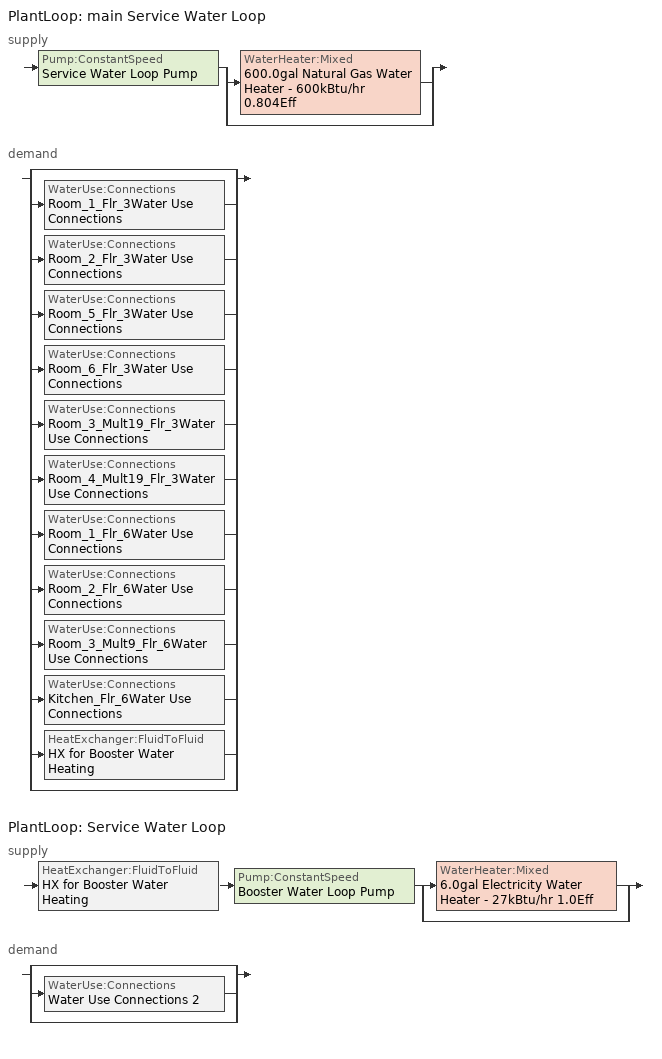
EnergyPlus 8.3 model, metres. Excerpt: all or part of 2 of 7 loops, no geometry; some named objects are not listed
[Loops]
PlantLoop 'main Service Water Loop'
 supply: Pump:ConstantSpeed 'Service Water Loop Pump' > split
  | WaterHeater:Mixed '600.0gal Natural Gas Water Heater - 600kBtu/hr 0.804Eff'
  | bypass
 demand: split
  | bypass
  | WaterUse:Connections 'Room_1_Flr_3Water Use Connections'
  | WaterUse:Connections 'Room_2_Flr_3Water Use Connections'
  | WaterUse:Connections 'Room_5_Flr_3Water Use Connections'
  | WaterUse:Connections 'Room_6_Flr_3Water Use Connections'
  | WaterUse:Connections 'Room_3_Mult19_Flr_3Water Use Connections'
  | WaterUse:Connections 'Room_4_Mult19_Flr_3Water Use Connections'
  | WaterUse:Connections 'Room_1_Flr_6Water Use Connections'
  | WaterUse:Connections 'Room_2_Flr_6Water Use Connections'
  | WaterUse:Connections 'Room_3_Mult9_Flr_6Water Use Connections'
  | WaterUse:Connections 'Kitchen_Flr_6Water Use Connections'
  | HeatExchanger:FluidToFluid 'HX for Booster Water Heating'
  | bypass
PlantLoop 'Service Water Loop'
 supply: HeatExchanger:FluidToFluid 'HX for Booster Water Heating' > Pump:ConstantSpeed 'Booster Water Loop Pump' > split
  | WaterHeater:Mixed '6.0gal Electricity Water Heater - 27kBtu/hr 1.0Eff'
  | bypass
 demand: split
  | bypass
  | WaterUse:Connections 'Water Use Connections 2'
  | bypass
[PlantLoop] Fluid Type=Water; Maximum Loop Flow Rate {m3/s}=Autosize; Minimum Loop Flow Rate {m3/s}=0; Plant Loop Volume {m3}=Autocalculate; Load Distribution Scheme=Optimal
Name | Plant Equipment Operation Scheme | Maximum Loop Temperature {C} | Minimum Loop Temperature {C}
main Service Water Loop | main Service Water Loop Operation Schemes | 60 | 10
Service Water Loop | Service Water Loop Operation Schemes | 100 | 0
[Sizing:Plant] Loop Type=Heating; Loop Design Temperature Difference {deltaC}=5; Sizing Option=NonCoincident; Zone Timesteps in Averaging Window=1; Coincident Sizing Factor Mode=None
Name | Design Loop Exit Temperature {C}
main Service Water Loop | 60
Service Water Loop | 82.2222
[Pump:ConstantSpeed] Rated Flow Rate {m3/s}=Autosize; Rated Power Consumption {W}=Autosize; Fraction of Motor Inefficiencies to Fluid Stream=0; Pump Control Type=Intermittent
Name | Rated Pump Head {Pa} | Motor Efficiency
Service Water Loop Pump | 29891 | 0.3
Booster Water Loop Pump | 0 | 1
[SetpointManager:Scheduled] Control Variable=Temperature
Name | Schedule
Service hot water setpoint manager | Service Water Loop Temp - 140.0F
Hot water booster setpoint manager | Service Water Booster Temp - 180.0F
[PlantEquipmentOperationSchemes] Control Scheme Object Type 1=PlantEquipmentOperation:HeatingLoad; Control Scheme Schedule Name 1=Always On Discrete
Name | Control Scheme Name 1 | Control Scheme Object Type 2 | Control Scheme Name 2 | Control Scheme Schedule Name 2
main Service Water Loop Operation Schemes | main Service Water Loop Heating Operation Scheme
Service Water Loop Operation Schemes | Service Water Loop Heating Operation Scheme | PlantEquipmentOperation:Uncontrolled | Service Water Loop Uncontrolled Operation Scheme | Always On Discrete
[PlantEquipmentList]
main Service Water Loop Heating Equipment List: WaterHeater:Mixed, 600.0gal Natural Gas Water Heater - 600kBtu/hr 0.804Eff
Service Water Loop Heating Equipment List: WaterHeater:Mixed, 6.0gal Electricity Water Heater - 27kBtu/hr 1.0Eff
Service Water Loop Uncontrolled Equipment List: HeatExchanger:FluidToFluid, HX for Booster Water Heating
[PlantEquipmentOperation:HeatingLoad] Load Range Lower Limit 1 {W}=0; Load Range Upper Limit 1 {W}=1000000000
Name | Range Equipment List Name 1
main Service Water Loop Heating Operation Scheme | main Service Water Loop Heating Equipment List
Service Water Loop Heating Operation Scheme | Service Water Loop Heating Equipment List
[WaterHeater:Mixed] Deadband Temperature Difference {deltaC}=2; Maximum Temperature Limit {C}=82.2222; Heater Control Type=Cycle; Heater Ignition Minimum Flow Rate {m3/s}=0; Heater Ignition Delay {s}=0; Off Cycle Parasitic Heat Fraction to Tank=0.8; On Cycle Parasitic Heat Fraction to Tank=0; Ambient Temperature Indicator=Zone; Off Cycle Loss Fraction to Zone=1; On Cycle Loss Fraction to Zone=1; Use Side Effectiveness=1; Source Side Effectiveness=1; Use Side Design Flow Rate {m3/s}=Autosize; Source Side Design Flow Rate {m3/s}=Autosize; Indirect Water Heating Recovery Time {hr}=1.5
Name | Tank Volume {m3} | Setpoint Temperature Schedule | Heater Maximum Capacity {W} | Heater Fuel Type | Heater Thermal Efficiency | Off Cycle Parasitic Fuel Consumption Rate {W} | Off Cycle Parasitic Fuel Type | On Cycle Parasitic Fuel Consumption Rate {W} | On Cycle Parasitic Fuel Type | Ambient Temperature Schedule | Ambient Temperature Zone | Off Cycle Loss Coefficient to Ambient Temperature {W/K} | On Cycle Loss Coefficient to Ambient Temperature {W/K}
600.0gal Natural Gas Water Heater - 600kBtu/hr 0.804Eff | 2.27125 | Service Water Loop Temp - 140.0F | 175843 | NaturalGas | 0.803674 | 2301 | NaturalGas | 2301 | NaturalGas | Schedule Ruleset 1 | Basement ZN | 16.6129 | 16.6129
6.0gal Electricity Water Heater - 27kBtu/hr 1.0Eff | 0.0227125 | Service Water Booster Temp - 180.0F | 7999.96 | Electricity | 1 | 0 | Electricity | 0 | Electricity | Schedule Ruleset 36 | Kitchen_Flr_6 ZN | 0.796809 | 0.796809
[WaterUse:Connections]
Name | Water Use Equipment Name 1
Room_1_Flr_3Water Use Connections | Room_1_Flr_3 Service Water Use 0.08gal/min
Room_2_Flr_3Water Use Connections | Room_2_Flr_3 Service Water Use 0.08gal/min
Room_5_Flr_3Water Use Connections | Room_5_Flr_3 Service Water Use 0.08gal/min
Room_6_Flr_3Water Use Connections | Room_6_Flr_3 Service Water Use 0.08gal/min
Room_3_Mult19_Flr_3Water Use Connections | Room_3_Mult19_Flr_3 Service Water Use 1.58gal/min
Room_4_Mult19_Flr_3Water Use Connections | Room_4_Mult19_Flr_3 Service Water Use 1.58gal/min
Room_1_Flr_6Water Use Connections | Room_1_Flr_6 Service Water Use 0.02gal/min
Room_2_Flr_6Water Use Connections | Room_2_Flr_6 Service Water Use 0.02gal/min
Room_3_Mult9_Flr_6Water Use Connections | Room_3_Mult9_Flr_6 Service Water Use 0.19gal/min
Kitchen_Flr_6Water Use Connections | Kitchen_Flr_6 Service Water Use 2.22gal/min
Water Use Connections 2 | Booster Water Fixture - 1.33 gal/min at 180.0F
[WaterUse:Equipment]
Name | Peak Flow Rate {m3/s} | Flow Rate Fraction Schedule | Target Temperature Schedule | Sensible Fraction Schedule
Room_1_Flr_3 Service Water Use 0.08gal/min | 5.25752e-06 | HotelLarge GuestRoom_SWH_Sch | Schedule Ruleset 3 | Schedule Ruleset 5
Room_2_Flr_3 Service Water Use 0.08gal/min | 5.25752e-06 | HotelLarge GuestRoom_SWH_Sch | Schedule Ruleset 6 | Schedule Ruleset 8
Room_5_Flr_3 Service Water Use 0.08gal/min | 5.25752e-06 | HotelLarge GuestRoom_SWH_Sch | Schedule Ruleset 9 | Schedule Ruleset 11
Room_6_Flr_3 Service Water Use 0.08gal/min | 5.25752e-06 | HotelLarge GuestRoom_SWH_Sch | Schedule Ruleset 12 | Schedule Ruleset 14
Room_3_Mult19_Flr_3 Service Water Use 1.58gal/min | 9.98928e-05 | HotelLarge GuestRoom_SWH_Sch | Schedule Ruleset 15 | Schedule Ruleset 17
Room_4_Mult19_Flr_3 Service Water Use 1.58gal/min | 9.98928e-05 | HotelLarge GuestRoom_SWH_Sch | Schedule Ruleset 18 | Schedule Ruleset 20
Room_1_Flr_6 Service Water Use 0.02gal/min | 1.31438e-06 | HotelLarge GuestRoom_SWH_Sch | Schedule Ruleset 21 | Schedule Ruleset 23
Room_2_Flr_6 Service Water Use 0.02gal/min | 1.31438e-06 | HotelLarge GuestRoom_SWH_Sch | Schedule Ruleset 24 | Schedule Ruleset 26
Room_3_Mult9_Flr_6 Service Water Use 0.19gal/min | 1.18294e-05 | HotelLarge GuestRoom_SWH_Sch | Schedule Ruleset 27 | Schedule Ruleset 29
Kitchen_Flr_6 Service Water Use 2.22gal/min | 0.00014006 | HotelLarge BLDG_SWH_SCH | Schedule Ruleset 30 | Schedule Ruleset 32
Booster Water Fixture - 1.33 gal/min at 180.0F | 8.391e-05 | HotelLarge BLDG_SWH_SCH | Schedule Ruleset 38
[HeatExchanger:FluidToFluid]
HX for Booster Water Heating: Loop Demand Side Design Flow Rate {m3/s}=Autosize; Loop Supply Side Design Flow Rate {m3/s}=Autosize; Heat Exchange Model Type=Ideal; Heat Exchanger U-Factor Times Area Value {W/K}=Autosize; Control Type=UncontrolledOn; Minimum Temperature Difference to Activate Heat Exchanger {deltaC}=0.01; Heat Transfer Metering End Use Type=LoopToLoop; Component Override Cooling Control Temperature Mode=Loop; Sizing Factor=1; Operation Minimum Temperature Limit {C}=0; Operation Maximum Temperature Limit {C}=100
[PlantEquipmentOperation:Uncontrolled]
Service Water Loop Uncontrolled Operation Scheme: Equipment List=Service Water Loop Uncontrolled Equipment List
[Schedule:Day:Interval]
HotelLarge BLDG_SWH_SCH Default: No, 01:00, 0.25, 05:00, 0.2, 06:00, 0.3, 09:00, 0.5, 10:00, 0.55, 12:00, 0.5, 14:00, 0.4, 17:00, 0.3, 18:00, 0.4, 20:00, 0.5, 21:00, 0.4, 22:00, 0.5, 23:00, 0.4, 24:00, 0.2
HotelLarge BLDG_SWH_SCH Summer Design Day; HotelLarge BLDG_SWH_SCH Summer Design Day 1: No, 01:00, 0.2, 04:00, 0.15, 05:00, 0.2, 06:00, 0.25, 07:00, 0.5, 08:00, 0.6, 09:00, 0.55, 10:00, 0.45, 11:00, 0.4, 12:00, 0.45, 13:00, 0.4, 14:00, 0.35, 17:00, 0.3, 18:00, 0.4, 19:00, 0.55, 20:00, 0.6, 21:00, 0.5, 22:00, 0.55, 23:00, 0.45, 24:00, 0.25
HotelLarge BLDG_SWH_SCH Summer Design Day 2; HotelLarge BLDG_SWH_SCH Winter Design Day: No, 01:00, 0.2, 04:00, 0.15, 05:00, 0.2, 06:00, 0.25, 07:00, 0.4, 10:00, 0.5, 11:00, 0.45, 13:00, 0.5, 14:00, 0.45, 16:00, 0.4, 17:00, 0.35, 18:00, 0.4, 20:00, 0.55, 21:00, 0.5, 22:00, 0.55, 23:00, 0.4, 24:00, 0.3
HotelLarge GuestRoom_SWH_Sch Default; HotelLarge GuestRoom_SWH_Sch Summer Design Day; HotelLarge GuestRoom_SWH_Sch Winter Design Day: No, 01:00, 0.2, 04:00, 0.15, 05:00, 0.2, 06:00, 0.25, 07:00, 0.35, 08:00, 0.6, 09:00, 0.8, 10:00, 0.55, 11:00, 0.4, 12:00, 0.3, 17:00, 0.2, 18:00, 0.25, 19:00, 0.3, 22:00, 0.4, 23:00, 0.6, 24:00, 0.35
HotelLarge GuestRoom_SWH_Sch Summer Design Day 1: No, 01:00, 0.2, 04:00, 0.15, 05:00, 0.2, 06:00, 0.35, 07:00, 0.6, 08:00, 0.8, 09:00, 0.55, 10:00, 0.4, 11:00, 0.3, 17:00, 0.2, 18:00, 0.3, 19:00, 0.55, 21:00, 0.4, 22:00, 0.6, 23:00, 0.45, 24:00, 0.25
Schedule Day 47; Schedule Day 88: No, 24:00, 22
Schedule Day 49; Schedule Day 54; Schedule Day 57; Schedule Day 60; Schedule Day 63; Schedule Day 66; Schedule Day 69; Schedule Day 72; Schedule Day 75; Schedule Day 78; Service Water Loop Temp - 140.0F Default: No, 24:00, 60
Schedule Day 51; Schedule Day 56; Schedule Day 59; Schedule Day 62; Schedule Day 65; Schedule Day 68; Schedule Day 71; Schedule Day 74; Schedule Day 77; Schedule Day 80: No, 24:00, 0.05
Schedule Day 90; Service Water Booster Temp - 180.0F Default: No, 24:00, 82.2222
[Schedule:Week:Daily]
Schedule:Week:Daily {3d35f0be-9530-4dc7-bc16-d38d18baa3c0}: HotelLarge BLDG_SWH_SCH Default, HotelLarge BLDG_SWH_SCH Summer Design Day 1, HotelLarge BLDG_SWH_SCH Summer Design Day 1, HotelLarge BLDG_SWH_SCH Summer Design Day 1, HotelLarge BLDG_SWH_SCH Summer Design Day 1, HotelLarge BLDG_SWH_SCH Summer Design Day 1, HotelLarge BLDG_SWH_SCH Summer Design Day 2, HotelLarge BLDG_SWH_SCH Default, HotelLarge BLDG_SWH_SCH Summer Design Day, HotelLarge BLDG_SWH_SCH Winter Design Day, HotelLarge BLDG_SWH_SCH Default, HotelLarge BLDG_SWH_SCH Default
Schedule:Week:Daily {be5e38c4-8b3b-4a73-ba1f-d45ef2aa59ef}: HotelLarge GuestRoom_SWH_Sch Default, HotelLarge GuestRoom_SWH_Sch Summer Design Day 1, HotelLarge GuestRoom_SWH_Sch Summer Design Day 1, HotelLarge GuestRoom_SWH_Sch Summer Design Day 1, HotelLarge GuestRoom_SWH_Sch Summer Design Day 1, HotelLarge GuestRoom_SWH_Sch Summer Design Day 1, HotelLarge GuestRoom_SWH_Sch Default, HotelLarge GuestRoom_SWH_Sch Default, HotelLarge GuestRoom_SWH_Sch Summer Design Day, HotelLarge GuestRoom_SWH_Sch Winter Design Day, HotelLarge GuestRoom_SWH_Sch Default, HotelLarge GuestRoom_SWH_Sch Default
Schedule:Week:Daily {c01295ca-7c2d-4bbd-a06d-b6b2c39ae3f9}: Schedule Day 47, Schedule Day 47, Schedule Day 47, Schedule Day 47, Schedule Day 47, Schedule Day 47, Schedule Day 47, Schedule Day 47, Schedule Day 47, Schedule Day 47, Schedule Day 47, Schedule Day 47
Schedule:Week:Daily {a4b460a6-0f30-4415-931c-aac30c73fc1a}: Schedule Day 59, Schedule Day 59, Schedule Day 59, Schedule Day 59, Schedule Day 59, Schedule Day 59, Schedule Day 59, Schedule Day 59, Schedule Day 59, Schedule Day 59, Schedule Day 59, Schedule Day 59
Schedule:Week:Daily {cfa8e299-9231-4df1-860d-f5114da49fbc}: Schedule Day 60, Schedule Day 60, Schedule Day 60, Schedule Day 60, Schedule Day 60, Schedule Day 60, Schedule Day 60, Schedule Day 60, Schedule Day 60, Schedule Day 60, Schedule Day 60, Schedule Day 60
Schedule:Week:Daily {a0361e79-a15e-4b17-b1ba-ffba0f597f87}: Schedule Day 62, Schedule Day 62, Schedule Day 62, Schedule Day 62, Schedule Day 62, Schedule Day 62, Schedule Day 62, Schedule Day 62, Schedule Day 62, Schedule Day 62, Schedule Day 62, Schedule Day 62
Schedule:Week:Daily {7573e61b-ed01-4d1f-a3b5-21a7562cfc65}: Schedule Day 63, Schedule Day 63, Schedule Day 63, Schedule Day 63, Schedule Day 63, Schedule Day 63, Schedule Day 63, Schedule Day 63, Schedule Day 63, Schedule Day 63, Schedule Day 63, Schedule Day 63
Schedule:Week:Daily {a2c9d0d7-5e76-465b-ada2-f76b51c2d1ff}: Schedule Day 65, Schedule Day 65, Schedule Day 65, Schedule Day 65, Schedule Day 65, Schedule Day 65, Schedule Day 65, Schedule Day 65, Schedule Day 65, Schedule Day 65, Schedule Day 65, Schedule Day 65
Schedule:Week:Daily {e3aedeca-299d-4379-a99b-5ae303b3d09b}: Schedule Day 66, Schedule Day 66, Schedule Day 66, Schedule Day 66, Schedule Day 66, Schedule Day 66, Schedule Day 66, Schedule Day 66, Schedule Day 66, Schedule Day 66, Schedule Day 66, Schedule Day 66
Schedule:Week:Daily {6de94c3c-9381-4734-986a-4b7ff83c699c}: Schedule Day 68, Schedule Day 68, Schedule Day 68, Schedule Day 68, Schedule Day 68, Schedule Day 68, Schedule Day 68, Schedule Day 68, Schedule Day 68, Schedule Day 68, Schedule Day 68, Schedule Day 68
Schedule:Week:Daily {4a00c00a-2be2-4101-805c-631a7dad1cb2}: Schedule Day 69, Schedule Day 69, Schedule Day 69, Schedule Day 69, Schedule Day 69, Schedule Day 69, Schedule Day 69, Schedule Day 69, Schedule Day 69, Schedule Day 69, Schedule Day 69, Schedule Day 69
Schedule:Week:Daily {aca8b157-fd43-4891-a6f1-dea2b83a0dee}: Schedule Day 71, Schedule Day 71, Schedule Day 71, Schedule Day 71, Schedule Day 71, Schedule Day 71, Schedule Day 71, Schedule Day 71, Schedule Day 71, Schedule Day 71, Schedule Day 71, Schedule Day 71
Schedule:Week:Daily {cac93b8c-0977-4930-b21f-9037cbb0cec0}: Schedule Day 72, Schedule Day 72, Schedule Day 72, Schedule Day 72, Schedule Day 72, Schedule Day 72, Schedule Day 72, Schedule Day 72, Schedule Day 72, Schedule Day 72, Schedule Day 72, Schedule Day 72
Schedule:Week:Daily {d3f71021-8d91-4dec-8ec1-50529f5b7680}: Schedule Day 74, Schedule Day 74, Schedule Day 74, Schedule Day 74, Schedule Day 74, Schedule Day 74, Schedule Day 74, Schedule Day 74, Schedule Day 74, Schedule Day 74, Schedule Day 74, Schedule Day 74
Schedule:Week:Daily {ad45f4a3-650a-4a88-8d13-0ce1a46e13c7}: Schedule Day 75, Schedule Day 75, Schedule Day 75, Schedule Day 75, Schedule Day 75, Schedule Day 75, Schedule Day 75, Schedule Day 75, Schedule Day 75, Schedule Day 75, Schedule Day 75, Schedule Day 75
Schedule:Week:Daily {689ba7ff-39ee-4b6b-8489-ceb1078663fe}: Schedule Day 77, Schedule Day 77, Schedule Day 77, Schedule Day 77, Schedule Day 77, Schedule Day 77, Schedule Day 77, Schedule Day 77, Schedule Day 77, Schedule Day 77, Schedule Day 77, Schedule Day 77
Schedule:Week:Daily {95035c70-12ff-4b8f-b006-d7d405c234ca}: Schedule Day 49, Schedule Day 49, Schedule Day 49, Schedule Day 49, Schedule Day 49, Schedule Day 49, Schedule Day 49, Schedule Day 49, Schedule Day 49, Schedule Day 49, Schedule Day 49, Schedule Day 49
Schedule:Week:Daily {bac95b49-935d-48eb-9f3e-ba238fc22ae3}: Schedule Day 78, Schedule Day 78, Schedule Day 78, Schedule Day 78, Schedule Day 78, Schedule Day 78, Schedule Day 78, Schedule Day 78, Schedule Day 78, Schedule Day 78, Schedule Day 78, Schedule Day 78
Schedule:Week:Daily {20ad76cd-9075-4d71-ab2e-b5cde2f59443}: Schedule Day 80, Schedule Day 80, Schedule Day 80, Schedule Day 80, Schedule Day 80, Schedule Day 80, Schedule Day 80, Schedule Day 80, Schedule Day 80, Schedule Day 80, Schedule Day 80, Schedule Day 80
Schedule:Week:Daily {ea8ab119-4ca3-413d-a69b-074cecdb4258}: Schedule Day 88, Schedule Day 88, Schedule Day 88, Schedule Day 88, Schedule Day 88, Schedule Day 88, Schedule Day 88, Schedule Day 88, Schedule Day 88, Schedule Day 88, Schedule Day 88, Schedule Day 88
Schedule:Week:Daily {e043c6a6-65e4-4e10-938c-0e4dc01cb3be}: Schedule Day 90, Schedule Day 90, Schedule Day 90, Schedule Day 90, Schedule Day 90, Schedule Day 90, Schedule Day 90, Schedule Day 90, Schedule Day 90, Schedule Day 90, Schedule Day 90, Schedule Day 90
Schedule:Week:Daily {7a532c2d-d5b9-495b-bdfc-fe5c39d23dfe}: Schedule Day 51, Schedule Day 51, Schedule Day 51, Schedule Day 51, Schedule Day 51, Schedule Day 51, Schedule Day 51, Schedule Day 51, Schedule Day 51, Schedule Day 51, Schedule Day 51, Schedule Day 51
Schedule:Week:Daily {ee468a76-1161-4f3d-9851-e65471a1c1a8}: Schedule Day 54, Schedule Day 54, Schedule Day 54, Schedule Day 54, Schedule Day 54, Schedule Day 54, Schedule Day 54, Schedule Day 54, Schedule Day 54, Schedule Day 54, Schedule Day 54, Schedule Day 54
Schedule:Week:Daily {2671b539-ce57-4df9-8687-db2922ca781c}: Schedule Day 56, Schedule Day 56, Schedule Day 56, Schedule Day 56, Schedule Day 56, Schedule Day 56, Schedule Day 56, Schedule Day 56, Schedule Day 56, Schedule Day 56, Schedule Day 56, Schedule Day 56
Schedule:Week:Daily {19a99646-81bf-4658-96ff-a6a7366e7b08}: Schedule Day 57, Schedule Day 57, Schedule Day 57, Schedule Day 57, Schedule Day 57, Schedule Day 57, Schedule Day 57, Schedule Day 57, Schedule Day 57, Schedule Day 57, Schedule Day 57, Schedule Day 57
Schedule:Week:Daily {378a4508-b1c8-40a7-938a-bbef40fc1049}: Service Water Booster Temp - 180.0F Default, Service Water Booster Temp - 180.0F Default, Service Water Booster Temp - 180.0F Default, Service Water Booster Temp - 180.0F Default, Service Water Booster Temp - 180.0F Default, Service Water Booster Temp - 180.0F Default, Service Water Booster Temp - 180.0F Default, Service Water Booster Temp - 180.0F Default, Service Water Booster Temp - 180.0F Default, Service Water Booster Temp - 180.0F Default, Service Water Booster Temp - 180.0F Default, Service Water Booster Temp - 180.0F Default
Schedule:Week:Daily {fbb6773a-6541-4f49-9c5c-924c96e630b3}: Service Water Loop Temp - 140.0F Default, Service Water Loop Temp - 140.0F Default, Service Water Loop Temp - 140.0F Default, Service Water Loop Temp - 140.0F Default, Service Water Loop Temp - 140.0F Default, Service Water Loop Temp - 140.0F Default, Service Water Loop Temp - 140.0F Default, Service Water Loop Temp - 140.0F Default, Service Water Loop Temp - 140.0F Default, Service Water Loop Temp - 140.0F Default, Service Water Loop Temp - 140.0F Default, Service Water Loop Temp - 140.0F Default
[Schedule:Year]
HotelLarge BLDG_SWH_SCH: Schedule:Week:Daily {3d35f0be-9530-4dc7-bc16-d38d18baa3c0}, 1, 1, 12, 31
HotelLarge GuestRoom_SWH_Sch: Schedule:Week:Daily {be5e38c4-8b3b-4a73-ba1f-d45ef2aa59ef}, 1, 1, 12, 31
Schedule Ruleset 1: Schedule:Week:Daily {c01295ca-7c2d-4bbd-a06d-b6b2c39ae3f9}, 1, 1, 12, 31
Schedule Ruleset 11: Schedule:Week:Daily {a4b460a6-0f30-4415-931c-aac30c73fc1a}, 1, 1, 12, 31
Schedule Ruleset 12: Schedule:Week:Daily {cfa8e299-9231-4df1-860d-f5114da49fbc}, 1, 1, 12, 31
Schedule Ruleset 14: Schedule:Week:Daily {a0361e79-a15e-4b17-b1ba-ffba0f597f87}, 1, 1, 12, 31
Schedule Ruleset 15: Schedule:Week:Daily {7573e61b-ed01-4d1f-a3b5-21a7562cfc65}, 1, 1, 12, 31
Schedule Ruleset 17: Schedule:Week:Daily {a2c9d0d7-5e76-465b-ada2-f76b51c2d1ff}, 1, 1, 12, 31
Schedule Ruleset 18: Schedule:Week:Daily {e3aedeca-299d-4379-a99b-5ae303b3d09b}, 1, 1, 12, 31
Schedule Ruleset 20: Schedule:Week:Daily {6de94c3c-9381-4734-986a-4b7ff83c699c}, 1, 1, 12, 31
Schedule Ruleset 21: Schedule:Week:Daily {4a00c00a-2be2-4101-805c-631a7dad1cb2}, 1, 1, 12, 31
Schedule Ruleset 23: Schedule:Week:Daily {aca8b157-fd43-4891-a6f1-dea2b83a0dee}, 1, 1, 12, 31
Schedule Ruleset 24: Schedule:Week:Daily {cac93b8c-0977-4930-b21f-9037cbb0cec0}, 1, 1, 12, 31
Schedule Ruleset 26: Schedule:Week:Daily {d3f71021-8d91-4dec-8ec1-50529f5b7680}, 1, 1, 12, 31
Schedule Ruleset 27: Schedule:Week:Daily {ad45f4a3-650a-4a88-8d13-0ce1a46e13c7}, 1, 1, 12, 31
Schedule Ruleset 29: Schedule:Week:Daily {689ba7ff-39ee-4b6b-8489-ceb1078663fe}, 1, 1, 12, 31
Schedule Ruleset 3: Schedule:Week:Daily {95035c70-12ff-4b8f-b006-d7d405c234ca}, 1, 1, 12, 31
Schedule Ruleset 30: Schedule:Week:Daily {bac95b49-935d-48eb-9f3e-ba238fc22ae3}, 1, 1, 12, 31
Schedule Ruleset 32: Schedule:Week:Daily {20ad76cd-9075-4d71-ab2e-b5cde2f59443}, 1, 1, 12, 31
Schedule Ruleset 36: Schedule:Week:Daily {ea8ab119-4ca3-413d-a69b-074cecdb4258}, 1, 1, 12, 31
Schedule Ruleset 38: Schedule:Week:Daily {e043c6a6-65e4-4e10-938c-0e4dc01cb3be}, 1, 1, 12, 31
Schedule Ruleset 5: Schedule:Week:Daily {7a532c2d-d5b9-495b-bdfc-fe5c39d23dfe}, 1, 1, 12, 31
Schedule Ruleset 6: Schedule:Week:Daily {ee468a76-1161-4f3d-9851-e65471a1c1a8}, 1, 1, 12, 31
Schedule Ruleset 8: Schedule:Week:Daily {2671b539-ce57-4df9-8687-db2922ca781c}, 1, 1, 12, 31
Schedule Ruleset 9: Schedule:Week:Daily {19a99646-81bf-4658-96ff-a6a7366e7b08}, 1, 1, 12, 31
Service Water Booster Temp - 180.0F: Schedule:Week:Daily {378a4508-b1c8-40a7-938a-bbef40fc1049}, 1, 1, 12, 31
Service Water Loop Temp - 140.0F: Schedule:Week:Daily {fbb6773a-6541-4f49-9c5c-924c96e630b3}, 1, 1, 12, 31
[Schedule:Constant]
Always On Discrete: Hourly Value=1
